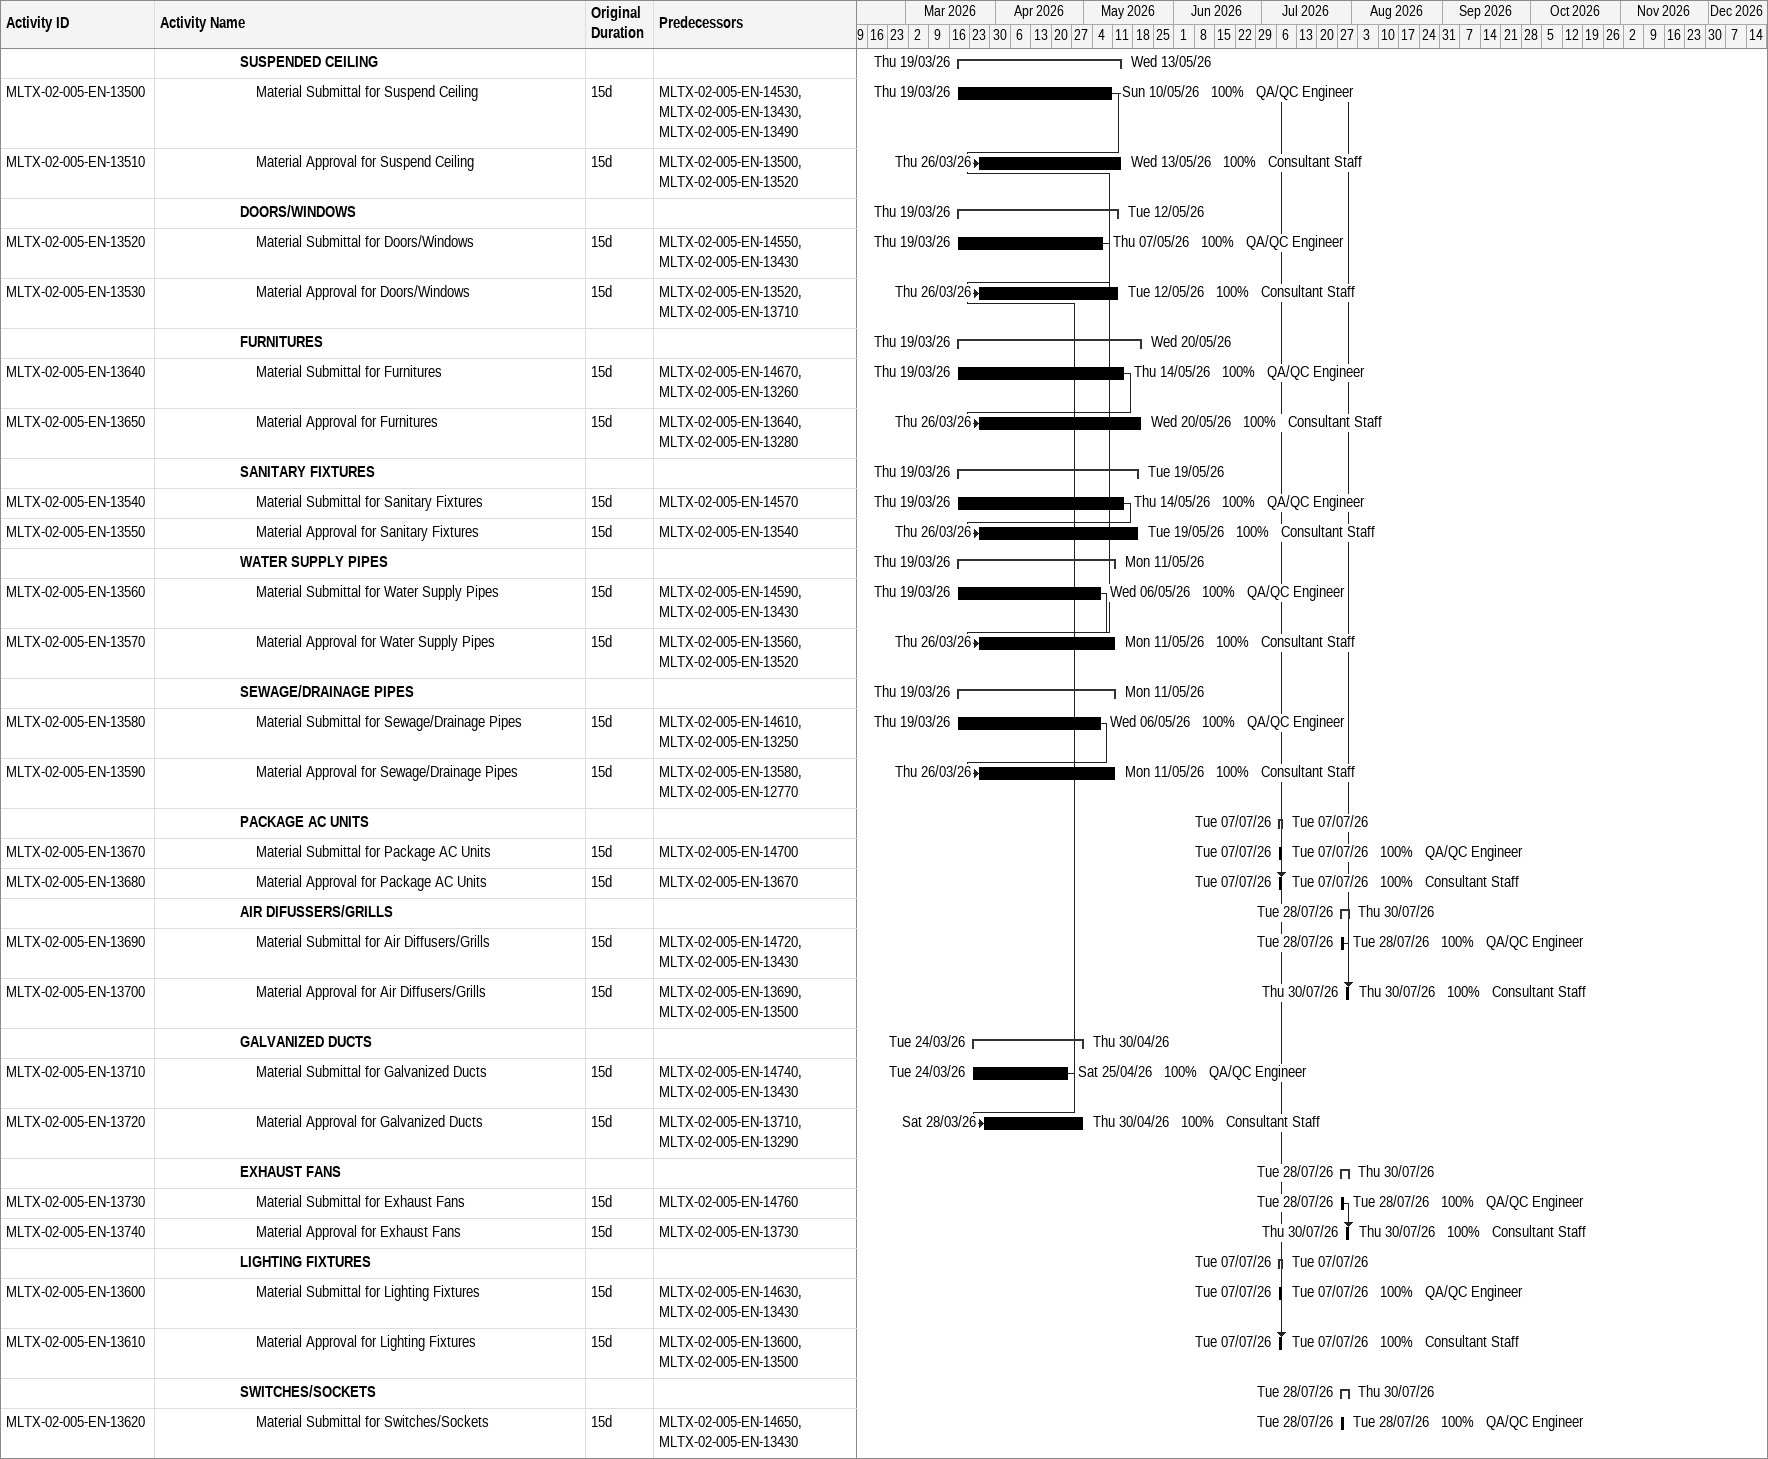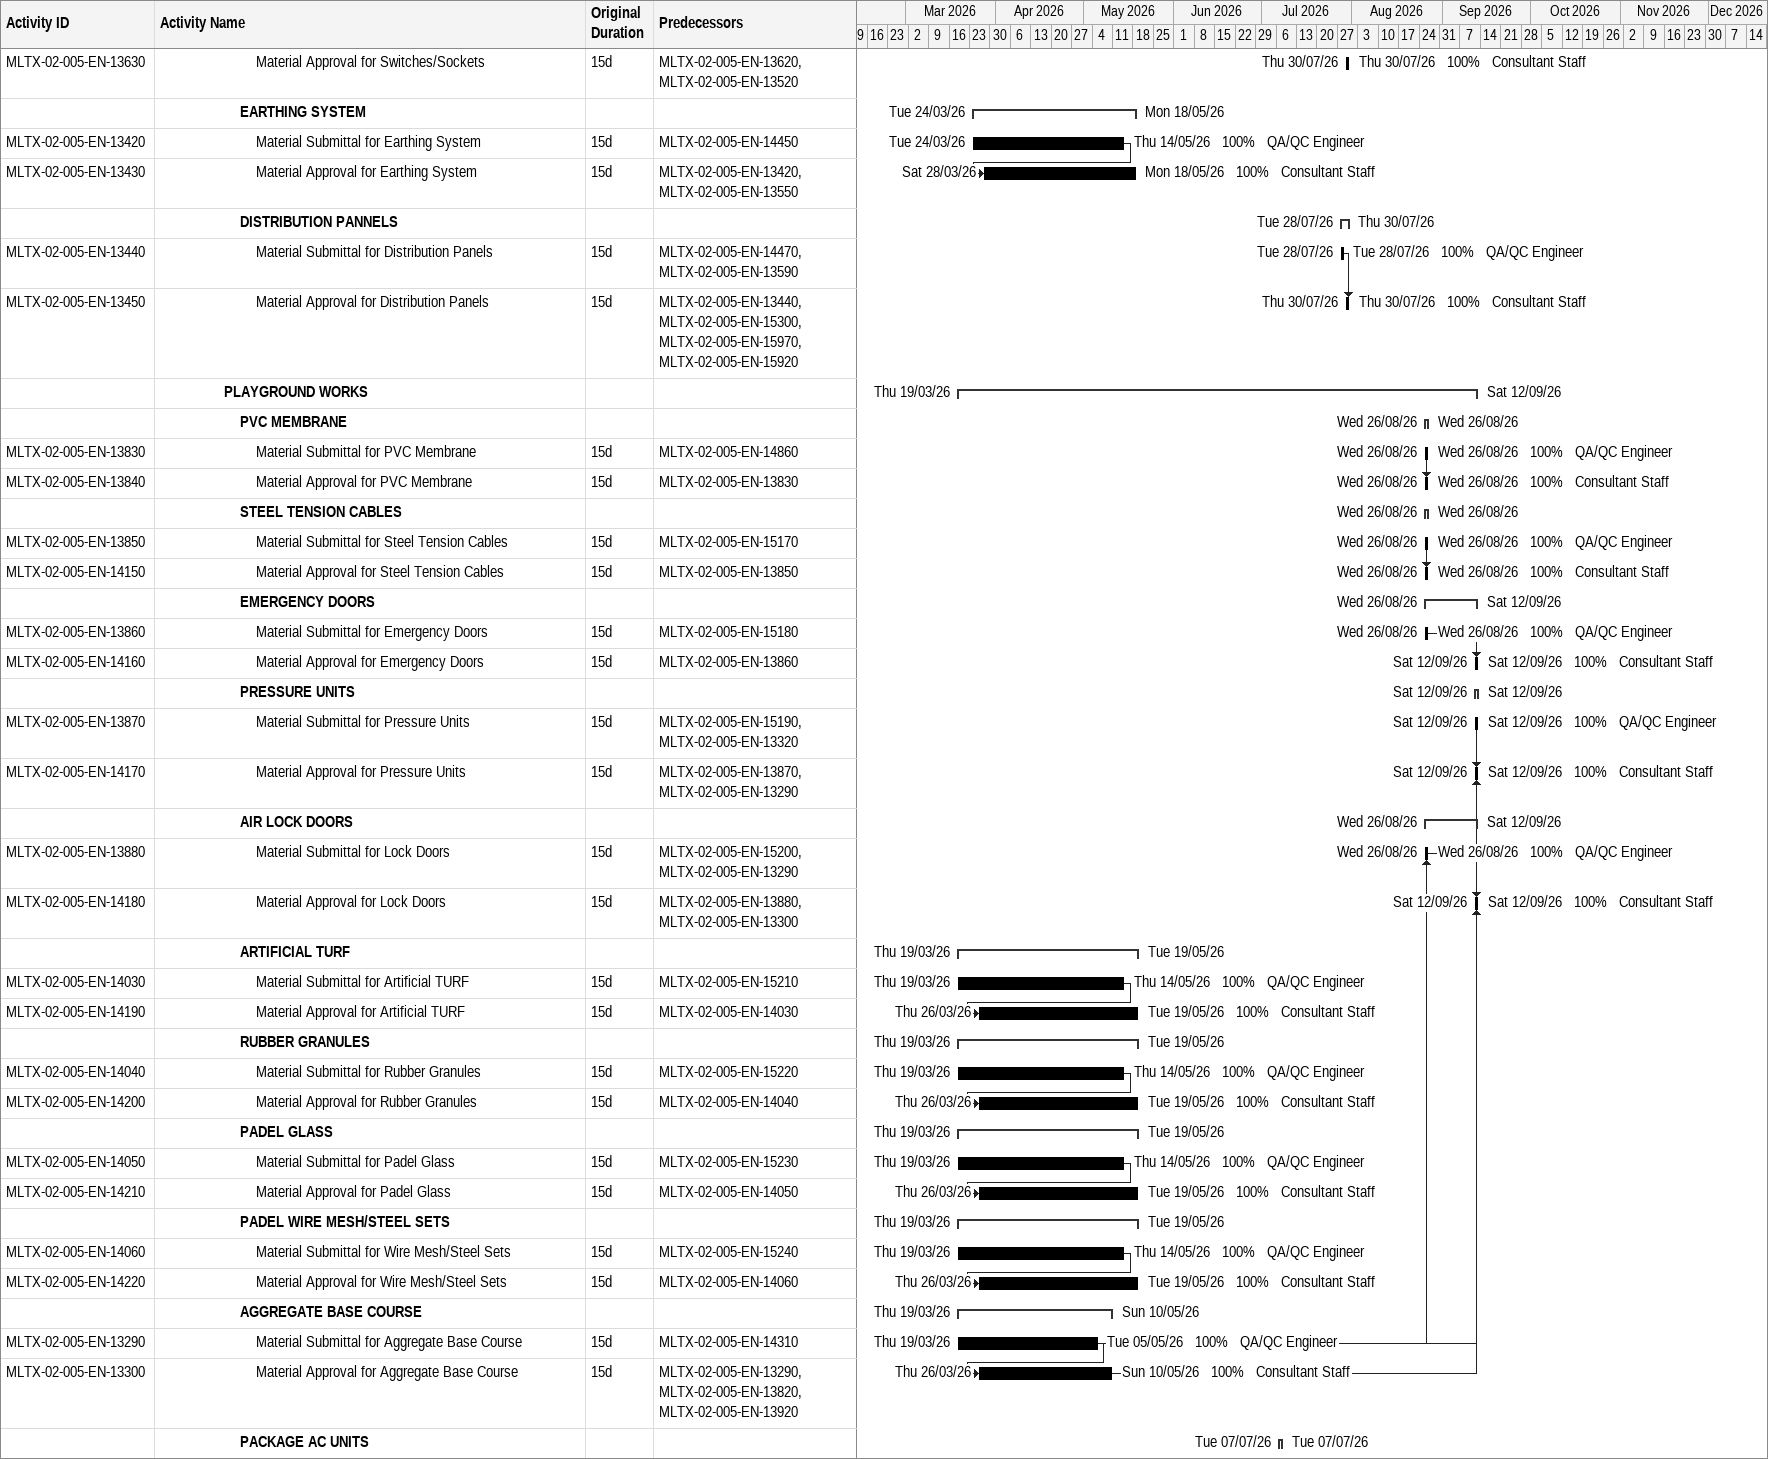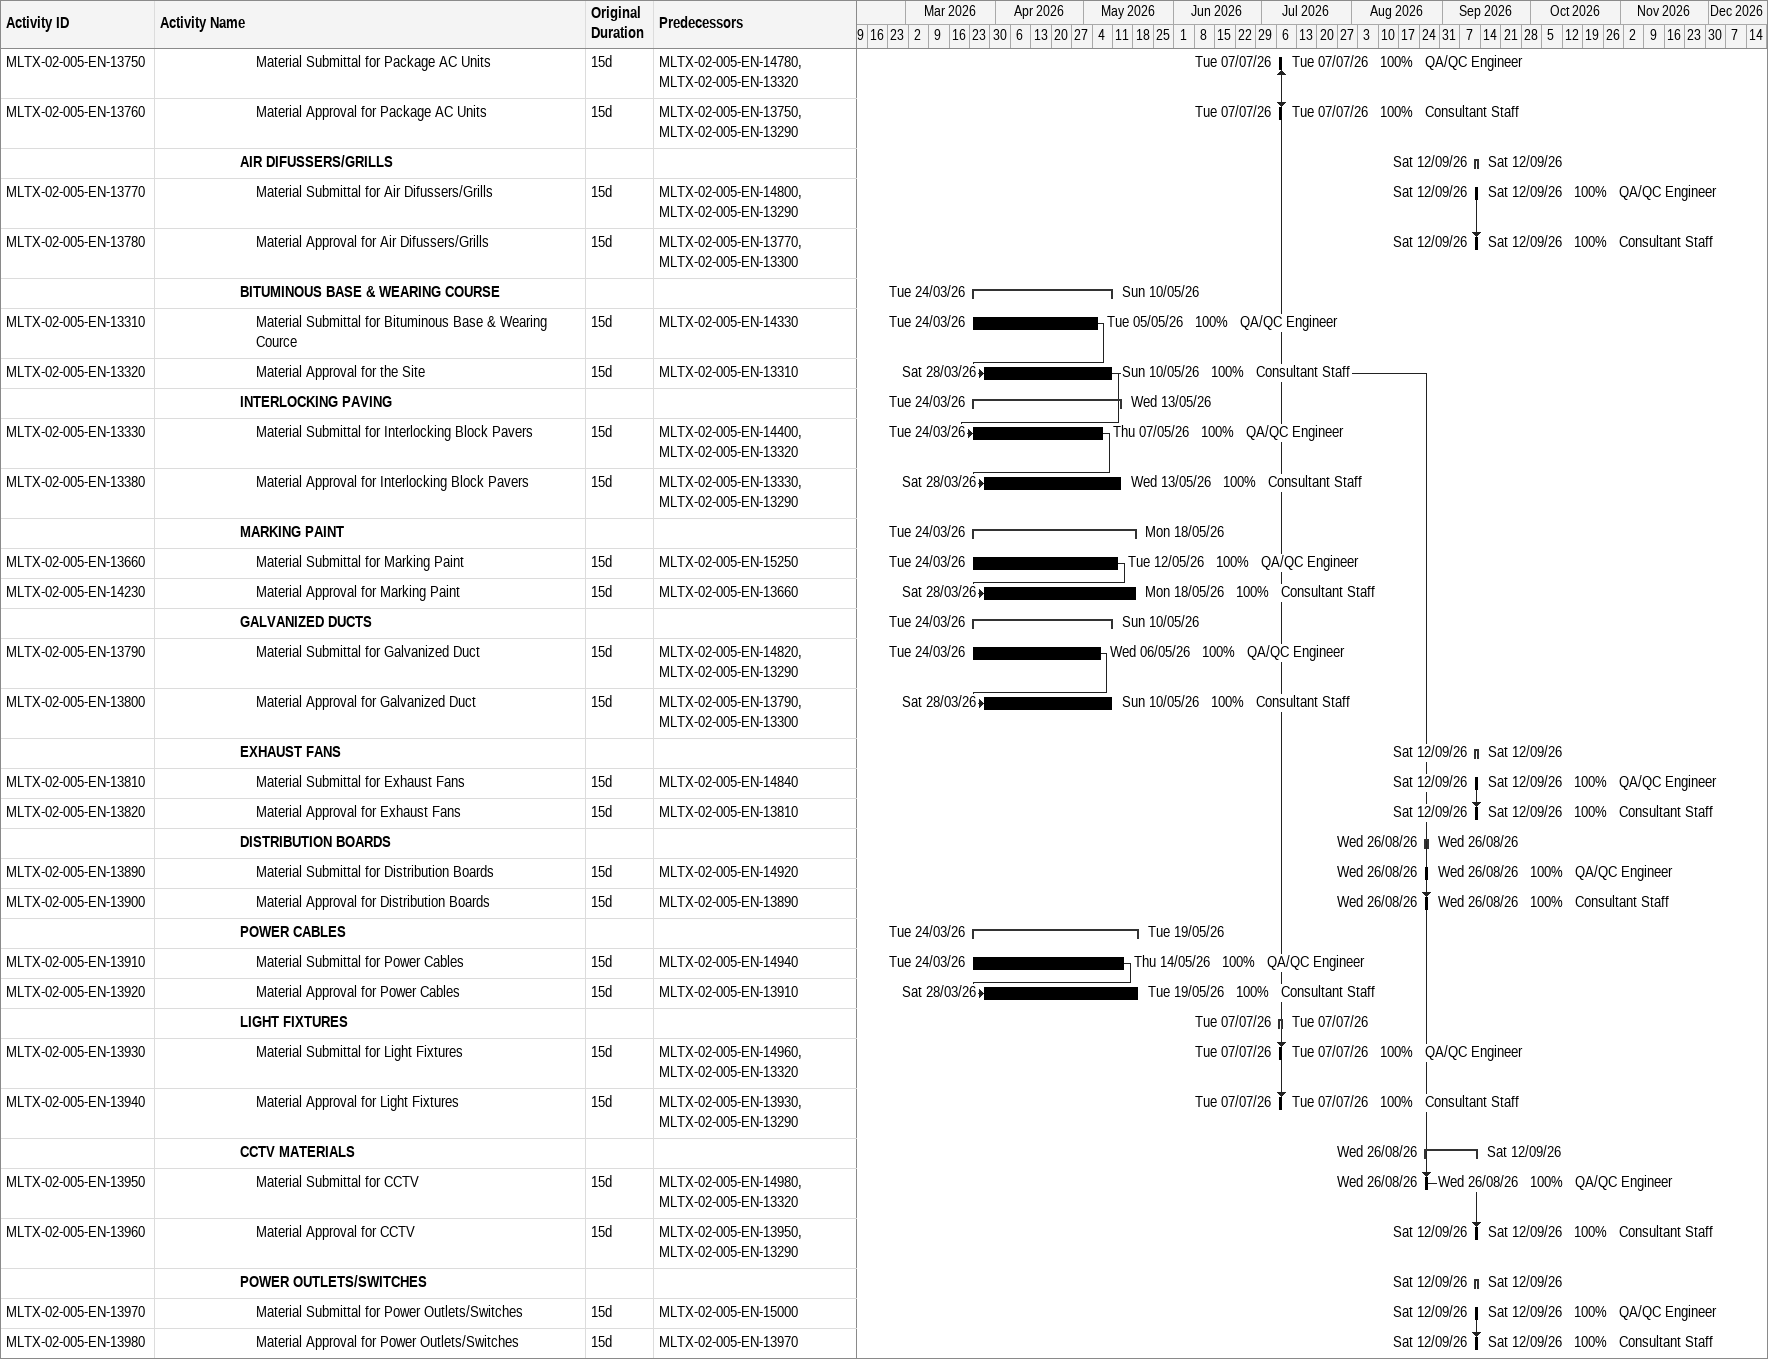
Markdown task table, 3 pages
| ID | Level | Task | Original duration | Start | Finish | Predecessors | Resources | % complete |
|---|---|---|---|---|---|---|---|---|
|  | 6 | **SUSPENDED CEILING** |  | 2026-03-19 | 2026-05-13 |  |  |  |
| MLTX-02-005-EN-13500 | 7 | Material Submittal for Suspend Ceiling | 15d | 2026-03-19 | 2026-05-10 | MLTX-02-005-EN-14530, MLTX-02-005-EN-13430, MLTX-02-005-EN-13490 | QA/QC Engineer | 100 |
| MLTX-02-005-EN-13510 | 7 | Material Approval for Suspend Ceiling | 15d | 2026-03-26 | 2026-05-13 | MLTX-02-005-EN-13500, MLTX-02-005-EN-13520 | Consultant Staff | 100 |
|  | 6 | **DOORS/WINDOWS** |  | 2026-03-19 | 2026-05-12 |  |  |  |
| MLTX-02-005-EN-13520 | 7 | Material Submittal for Doors/Windows | 15d | 2026-03-19 | 2026-05-07 | MLTX-02-005-EN-14550, MLTX-02-005-EN-13430 | QA/QC Engineer | 100 |
| MLTX-02-005-EN-13530 | 7 | Material Approval for Doors/Windows | 15d | 2026-03-26 | 2026-05-12 | MLTX-02-005-EN-13520, MLTX-02-005-EN-13710 | Consultant Staff | 100 |
|  | 6 | **FURNITURES** |  | 2026-03-19 | 2026-05-20 |  |  |  |
| MLTX-02-005-EN-13640 | 7 | Material Submittal for Furnitures | 15d | 2026-03-19 | 2026-05-14 | MLTX-02-005-EN-14670, MLTX-02-005-EN-13260 | QA/QC Engineer | 100 |
| MLTX-02-005-EN-13650 | 7 | Material Approval for Furnitures | 15d | 2026-03-26 | 2026-05-20 | MLTX-02-005-EN-13640, MLTX-02-005-EN-13280 | Consultant Staff | 100 |
|  | 6 | **SANITARY FIXTURES** |  | 2026-03-19 | 2026-05-19 |  |  |  |
| MLTX-02-005-EN-13540 | 7 | Material Submittal for Sanitary Fixtures | 15d | 2026-03-19 | 2026-05-14 | MLTX-02-005-EN-14570 | QA/QC Engineer | 100 |
| MLTX-02-005-EN-13550 | 7 | Material Approval for Sanitary Fixtures | 15d | 2026-03-26 | 2026-05-19 | MLTX-02-005-EN-13540 | Consultant Staff | 100 |
|  | 6 | **WATER SUPPLY PIPES** |  | 2026-03-19 | 2026-05-11 |  |  |  |
| MLTX-02-005-EN-13560 | 7 | Material Submittal for Water Supply Pipes | 15d | 2026-03-19 | 2026-05-06 | MLTX-02-005-EN-14590, MLTX-02-005-EN-13430 | QA/QC Engineer | 100 |
| MLTX-02-005-EN-13570 | 7 | Material Approval for Water Supply Pipes | 15d | 2026-03-26 | 2026-05-11 | MLTX-02-005-EN-13560, MLTX-02-005-EN-13520 | Consultant Staff | 100 |
|  | 6 | **SEWAGE/DRAINAGE PIPES** |  | 2026-03-19 | 2026-05-11 |  |  |  |
| MLTX-02-005-EN-13580 | 7 | Material Submittal for Sewage/Drainage Pipes | 15d | 2026-03-19 | 2026-05-06 | MLTX-02-005-EN-14610, MLTX-02-005-EN-13250 | QA/QC Engineer | 100 |
| MLTX-02-005-EN-13590 | 7 | Material Approval for Sewage/Drainage Pipes | 15d | 2026-03-26 | 2026-05-11 | MLTX-02-005-EN-13580, MLTX-02-005-EN-12770 | Consultant Staff | 100 |
|  | 6 | **PACKAGE AC UNITS** |  | 2026-07-07 | 2026-07-07 |  |  |  |
| MLTX-02-005-EN-13670 | 7 | Material Submittal for Package AC Units | 15d | 2026-07-07 | 2026-07-07 | MLTX-02-005-EN-14700 | QA/QC Engineer | 100 |
| MLTX-02-005-EN-13680 | 7 | Material Approval for Package AC Units | 15d | 2026-07-07 | 2026-07-07 | MLTX-02-005-EN-13670 | Consultant Staff | 100 |
|  | 6 | **AIR DIFUSSERS/GRILLS** |  | 2026-07-28 | 2026-07-30 |  |  |  |
| MLTX-02-005-EN-13690 | 7 | Material Submittal for Air Diffusers/Grills | 15d | 2026-07-28 | 2026-07-28 | MLTX-02-005-EN-14720, MLTX-02-005-EN-13430 | QA/QC Engineer | 100 |
| MLTX-02-005-EN-13700 | 7 | Material Approval for Air Diffusers/Grills | 15d | 2026-07-30 | 2026-07-30 | MLTX-02-005-EN-13690, MLTX-02-005-EN-13500 | Consultant Staff | 100 |
|  | 6 | **GALVANIZED DUCTS** |  | 2026-03-24 | 2026-04-30 |  |  |  |
| MLTX-02-005-EN-13710 | 7 | Material Submittal for Galvanized Ducts | 15d | 2026-03-24 | 2026-04-25 | MLTX-02-005-EN-14740, MLTX-02-005-EN-13430 | QA/QC Engineer | 100 |
| MLTX-02-005-EN-13720 | 7 | Material Approval for Galvanized Ducts | 15d | 2026-03-28 | 2026-04-30 | MLTX-02-005-EN-13710, MLTX-02-005-EN-13290 | Consultant Staff | 100 |
|  | 6 | **EXHAUST FANS** |  | 2026-07-28 | 2026-07-30 |  |  |  |
| MLTX-02-005-EN-13730 | 7 | Material Submittal for Exhaust Fans | 15d | 2026-07-28 | 2026-07-28 | MLTX-02-005-EN-14760 | QA/QC Engineer | 100 |
| MLTX-02-005-EN-13740 | 7 | Material Approval for Exhaust Fans | 15d | 2026-07-30 | 2026-07-30 | MLTX-02-005-EN-13730 | Consultant Staff | 100 |
|  | 6 | **LIGHTING FIXTURES** |  | 2026-07-07 | 2026-07-07 |  |  |  |
| MLTX-02-005-EN-13600 | 7 | Material Submittal for Lighting Fixtures | 15d | 2026-07-07 | 2026-07-07 | MLTX-02-005-EN-14630, MLTX-02-005-EN-13430 | QA/QC Engineer | 100 |
| MLTX-02-005-EN-13610 | 7 | Material Approval for Lighting Fixtures | 15d | 2026-07-07 | 2026-07-07 | MLTX-02-005-EN-13600, MLTX-02-005-EN-13500 | Consultant Staff | 100 |
|  | 6 | **SWITCHES/SOCKETS** |  | 2026-07-28 | 2026-07-30 |  |  |  |
| MLTX-02-005-EN-13620 | 7 | Material Submittal for Switches/Sockets | 15d | 2026-07-28 | 2026-07-28 | MLTX-02-005-EN-14650, MLTX-02-005-EN-13430 | QA/QC Engineer | 100 |
| MLTX-02-005-EN-13630 | 7 | Material Approval for Switches/Sockets | 15d | 2026-07-30 | 2026-07-30 | MLTX-02-005-EN-13620, MLTX-02-005-EN-13520 | Consultant Staff | 100 |
|  | 6 | **EARTHING SYSTEM** |  | 2026-03-24 | 2026-05-18 |  |  |  |
| MLTX-02-005-EN-13420 | 7 | Material Submittal for Earthing System | 15d | 2026-03-24 | 2026-05-14 | MLTX-02-005-EN-14450 | QA/QC Engineer | 100 |
| MLTX-02-005-EN-13430 | 7 | Material Approval for Earthing System | 15d | 2026-03-28 | 2026-05-18 | MLTX-02-005-EN-13420, MLTX-02-005-EN-13550 | Consultant Staff | 100 |
|  | 6 | **DISTRIBUTION PANNELS** |  | 2026-07-28 | 2026-07-30 |  |  |  |
| MLTX-02-005-EN-13440 | 7 | Material Submittal for Distribution Panels | 15d | 2026-07-28 | 2026-07-28 | MLTX-02-005-EN-14470, MLTX-02-005-EN-13590 | QA/QC Engineer | 100 |
| MLTX-02-005-EN-13450 | 7 | Material Approval for Distribution Panels | 15d | 2026-07-30 | 2026-07-30 | MLTX-02-005-EN-13440, MLTX-02-005-EN-15300, MLTX-02-005-EN-15970, MLTX-02-005-EN-15920 | Consultant Staff | 100 |
|  | 5 | **PLAYGROUND WORKS** |  | 2026-03-19 | 2026-09-12 |  |  |  |
|  | 6 | **PVC MEMBRANE** |  | 2026-08-26 | 2026-08-26 |  |  |  |
| MLTX-02-005-EN-13830 | 7 | Material Submittal for PVC Membrane | 15d | 2026-08-26 | 2026-08-26 | MLTX-02-005-EN-14860 | QA/QC Engineer | 100 |
| MLTX-02-005-EN-13840 | 7 | Material Approval for PVC Membrane | 15d | 2026-08-26 | 2026-08-26 | MLTX-02-005-EN-13830 | Consultant Staff | 100 |
|  | 6 | **STEEL TENSION CABLES** |  | 2026-08-26 | 2026-08-26 |  |  |  |
| MLTX-02-005-EN-13850 | 7 | Material Submittal for Steel Tension Cables | 15d | 2026-08-26 | 2026-08-26 | MLTX-02-005-EN-15170 | QA/QC Engineer | 100 |
| MLTX-02-005-EN-14150 | 7 | Material Approval for Steel Tension Cables | 15d | 2026-08-26 | 2026-08-26 | MLTX-02-005-EN-13850 | Consultant Staff | 100 |
|  | 6 | **EMERGENCY DOORS** |  | 2026-08-26 | 2026-09-12 |  |  |  |
| MLTX-02-005-EN-13860 | 7 | Material Submittal for Emergency Doors | 15d | 2026-08-26 | 2026-08-26 | MLTX-02-005-EN-15180 | QA/QC Engineer | 100 |
| MLTX-02-005-EN-14160 | 7 | Material Approval for Emergency Doors | 15d | 2026-09-12 | 2026-09-12 | MLTX-02-005-EN-13860 | Consultant Staff | 100 |
|  | 6 | **PRESSURE UNITS** |  | 2026-09-12 | 2026-09-12 |  |  |  |
| MLTX-02-005-EN-13870 | 7 | Material Submittal for Pressure Units | 15d | 2026-09-12 | 2026-09-12 | MLTX-02-005-EN-15190, MLTX-02-005-EN-13320 | QA/QC Engineer | 100 |
| MLTX-02-005-EN-14170 | 7 | Material Approval for Pressure Units | 15d | 2026-09-12 | 2026-09-12 | MLTX-02-005-EN-13870, MLTX-02-005-EN-13290 | Consultant Staff | 100 |
|  | 6 | **AIR LOCK DOORS** |  | 2026-08-26 | 2026-09-12 |  |  |  |
| MLTX-02-005-EN-13880 | 7 | Material Submittal for Lock Doors | 15d | 2026-08-26 | 2026-08-26 | MLTX-02-005-EN-15200, MLTX-02-005-EN-13290 | QA/QC Engineer | 100 |
| MLTX-02-005-EN-14180 | 7 | Material Approval for Lock Doors | 15d | 2026-09-12 | 2026-09-12 | MLTX-02-005-EN-13880, MLTX-02-005-EN-13300 | Consultant Staff | 100 |
|  | 6 | **ARTIFICIAL TURF** |  | 2026-03-19 | 2026-05-19 |  |  |  |
| MLTX-02-005-EN-14030 | 7 | Material Submittal for Artificial TURF | 15d | 2026-03-19 | 2026-05-14 | MLTX-02-005-EN-15210 | QA/QC Engineer | 100 |
| MLTX-02-005-EN-14190 | 7 | Material Approval for Artificial TURF | 15d | 2026-03-26 | 2026-05-19 | MLTX-02-005-EN-14030 | Consultant Staff | 100 |
|  | 6 | **RUBBER GRANULES** |  | 2026-03-19 | 2026-05-19 |  |  |  |
| MLTX-02-005-EN-14040 | 7 | Material Submittal for Rubber Granules | 15d | 2026-03-19 | 2026-05-14 | MLTX-02-005-EN-15220 | QA/QC Engineer | 100 |
| MLTX-02-005-EN-14200 | 7 | Material Approval for Rubber Granules | 15d | 2026-03-26 | 2026-05-19 | MLTX-02-005-EN-14040 | Consultant Staff | 100 |
|  | 6 | **PADEL GLASS** |  | 2026-03-19 | 2026-05-19 |  |  |  |
| MLTX-02-005-EN-14050 | 7 | Material Submittal for Padel Glass | 15d | 2026-03-19 | 2026-05-14 | MLTX-02-005-EN-15230 | QA/QC Engineer | 100 |
| MLTX-02-005-EN-14210 | 7 | Material Approval for Padel Glass | 15d | 2026-03-26 | 2026-05-19 | MLTX-02-005-EN-14050 | Consultant Staff | 100 |
|  | 6 | **PADEL WIRE MESH/STEEL SETS** |  | 2026-03-19 | 2026-05-19 |  |  |  |
| MLTX-02-005-EN-14060 | 7 | Material Submittal for Wire Mesh/Steel Sets | 15d | 2026-03-19 | 2026-05-14 | MLTX-02-005-EN-15240 | QA/QC Engineer | 100 |
| MLTX-02-005-EN-14220 | 7 | Material Approval for Wire Mesh/Steel Sets | 15d | 2026-03-26 | 2026-05-19 | MLTX-02-005-EN-14060 | Consultant Staff | 100 |
|  | 6 | **AGGREGATE BASE COURSE** |  | 2026-03-19 | 2026-05-10 |  |  |  |
| MLTX-02-005-EN-13290 | 7 | Material Submittal for Aggregate Base Course | 15d | 2026-03-19 | 2026-05-05 | MLTX-02-005-EN-14310 | QA/QC Engineer | 100 |
| MLTX-02-005-EN-13300 | 7 | Material Approval for Aggregate Base Course | 15d | 2026-03-26 | 2026-05-10 | MLTX-02-005-EN-13290, MLTX-02-005-EN-13820, MLTX-02-005-EN-13920 | Consultant Staff | 100 |
|  | 6 | **PACKAGE AC UNITS** |  | 2026-07-07 | 2026-07-07 |  |  |  |
| MLTX-02-005-EN-13750 | 7 | Material Submittal for Package AC Units | 15d | 2026-07-07 | 2026-07-07 | MLTX-02-005-EN-14780, MLTX-02-005-EN-13320 | QA/QC Engineer | 100 |
| MLTX-02-005-EN-13760 | 7 | Material Approval for Package AC Units | 15d | 2026-07-07 | 2026-07-07 | MLTX-02-005-EN-13750, MLTX-02-005-EN-13290 | Consultant Staff | 100 |
|  | 6 | **AIR DIFUSSERS/GRILLS** |  | 2026-09-12 | 2026-09-12 |  |  |  |
| MLTX-02-005-EN-13770 | 7 | Material Submittal for Air Difussers/Grills | 15d | 2026-09-12 | 2026-09-12 | MLTX-02-005-EN-14800, MLTX-02-005-EN-13290 | QA/QC Engineer | 100 |
| MLTX-02-005-EN-13780 | 7 | Material Approval for Air Difussers/Grills | 15d | 2026-09-12 | 2026-09-12 | MLTX-02-005-EN-13770, MLTX-02-005-EN-13300 | Consultant Staff | 100 |
|  | 6 | **BITUMINOUS BASE & WEARING COURSE** |  | 2026-03-24 | 2026-05-10 |  |  |  |
| MLTX-02-005-EN-13310 | 7 | Material Submittal for Bituminous Base & Wearing Cource | 15d | 2026-03-24 | 2026-05-05 | MLTX-02-005-EN-14330 | QA/QC Engineer | 100 |
| MLTX-02-005-EN-13320 | 7 | Material Approval for the Site | 15d | 2026-03-28 | 2026-05-10 | MLTX-02-005-EN-13310 | Consultant Staff | 100 |
|  | 6 | **INTERLOCKING PAVING** |  | 2026-03-24 | 2026-05-13 |  |  |  |
| MLTX-02-005-EN-13330 | 7 | Material Submittal for Interlocking Block Pavers | 15d | 2026-03-24 | 2026-05-07 | MLTX-02-005-EN-14400, MLTX-02-005-EN-13320 | QA/QC Engineer | 100 |
| MLTX-02-005-EN-13380 | 7 | Material Approval for Interlocking Block Pavers | 15d | 2026-03-28 | 2026-05-13 | MLTX-02-005-EN-13330, MLTX-02-005-EN-13290 | Consultant Staff | 100 |
|  | 6 | **MARKING PAINT** |  | 2026-03-24 | 2026-05-18 |  |  |  |
| MLTX-02-005-EN-13660 | 7 | Material Submittal for Marking Paint | 15d | 2026-03-24 | 2026-05-12 | MLTX-02-005-EN-15250 | QA/QC Engineer | 100 |
| MLTX-02-005-EN-14230 | 7 | Material Approval for Marking Paint | 15d | 2026-03-28 | 2026-05-18 | MLTX-02-005-EN-13660 | Consultant Staff | 100 |
|  | 6 | **GALVANIZED DUCTS** |  | 2026-03-24 | 2026-05-10 |  |  |  |
| MLTX-02-005-EN-13790 | 7 | Material Submittal for Galvanized Duct | 15d | 2026-03-24 | 2026-05-06 | MLTX-02-005-EN-14820, MLTX-02-005-EN-13290 | QA/QC Engineer | 100 |
| MLTX-02-005-EN-13800 | 7 | Material Approval for Galvanized Duct | 15d | 2026-03-28 | 2026-05-10 | MLTX-02-005-EN-13790, MLTX-02-005-EN-13300 | Consultant Staff | 100 |
|  | 6 | **EXHAUST FANS** |  | 2026-09-12 | 2026-09-12 |  |  |  |
| MLTX-02-005-EN-13810 | 7 | Material Submittal for Exhaust Fans | 15d | 2026-09-12 | 2026-09-12 | MLTX-02-005-EN-14840 | QA/QC Engineer | 100 |
| MLTX-02-005-EN-13820 | 7 | Material Approval for Exhaust Fans | 15d | 2026-09-12 | 2026-09-12 | MLTX-02-005-EN-13810 | Consultant Staff | 100 |
|  | 6 | **DISTRIBUTION BOARDS** |  | 2026-08-26 | 2026-08-26 |  |  |  |
| MLTX-02-005-EN-13890 | 7 | Material Submittal for Distribution Boards | 15d | 2026-08-26 | 2026-08-26 | MLTX-02-005-EN-14920 | QA/QC Engineer | 100 |
| MLTX-02-005-EN-13900 | 7 | Material Approval for Distribution Boards | 15d | 2026-08-26 | 2026-08-26 | MLTX-02-005-EN-13890 | Consultant Staff | 100 |
|  | 6 | **POWER CABLES** |  | 2026-03-24 | 2026-05-19 |  |  |  |
| MLTX-02-005-EN-13910 | 7 | Material Submittal for Power Cables | 15d | 2026-03-24 | 2026-05-14 | MLTX-02-005-EN-14940 | QA/QC Engineer | 100 |
| MLTX-02-005-EN-13920 | 7 | Material Approval for Power Cables | 15d | 2026-03-28 | 2026-05-19 | MLTX-02-005-EN-13910 | Consultant Staff | 100 |
|  | 6 | **LIGHT FIXTURES** |  | 2026-07-07 | 2026-07-07 |  |  |  |
| MLTX-02-005-EN-13930 | 7 | Material Submittal for Light Fixtures | 15d | 2026-07-07 | 2026-07-07 | MLTX-02-005-EN-14960, MLTX-02-005-EN-13320 | QA/QC Engineer | 100 |
| MLTX-02-005-EN-13940 | 7 | Material Approval for Light Fixtures | 15d | 2026-07-07 | 2026-07-07 | MLTX-02-005-EN-13930, MLTX-02-005-EN-13290 | Consultant Staff | 100 |
|  | 6 | **CCTV MATERIALS** |  | 2026-08-26 | 2026-09-12 |  |  |  |
| MLTX-02-005-EN-13950 | 7 | Material Submittal for CCTV | 15d | 2026-08-26 | 2026-08-26 | MLTX-02-005-EN-14980, MLTX-02-005-EN-13320 | QA/QC Engineer | 100 |
| MLTX-02-005-EN-13960 | 7 | Material Approval for CCTV | 15d | 2026-09-12 | 2026-09-12 | MLTX-02-005-EN-13950, MLTX-02-005-EN-13290 | Consultant Staff | 100 |
|  | 6 | **POWER OUTLETS/SWITCHES** |  | 2026-09-12 | 2026-09-12 |  |  |  |
| MLTX-02-005-EN-13970 | 7 | Material Submittal for Power Outlets/Switches | 15d | 2026-09-12 | 2026-09-12 | MLTX-02-005-EN-15000 | QA/QC Engineer | 100 |
| MLTX-02-005-EN-13980 | 7 | Material Approval for Power Outlets/Switches | 15d | 2026-09-12 | 2026-09-12 | MLTX-02-005-EN-13970 | Consultant Staff | 100 |
